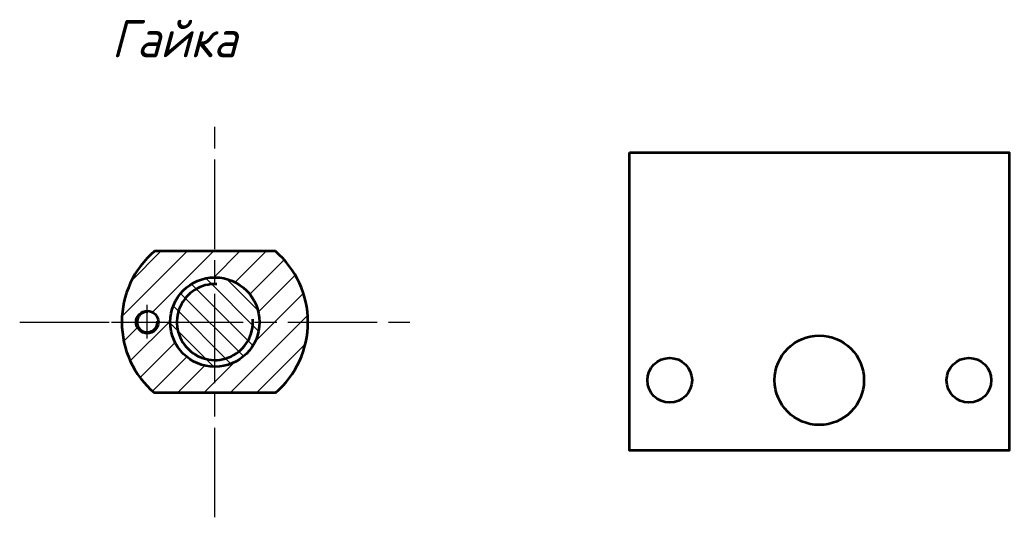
# Model space of a CAD drawing. Header units: millimetres. Extents: x -1043 to 2000, y -1432 to 1302.
# Drawn here: x -297 to -164.2, y 151.3 to 218.1 of the extents above; entities that cross this region are included whole.
import ezdxf

# ---------------------------------------------------------------- set-up
doc = ezdxf.new("R2010")
doc.units = ezdxf.units.MM
doc.linetypes.add('AM_ISO08W050', pattern=[18, 12, -1.5, 3, -1.5])
doc.linetypes.add('AM_ISO08W050x2', pattern=[9, 6, -0.75, 1.5, -0.75])
for name, color, linetype, lineweight in [('AM_6', 2, 'Continuous', 35), ('AM_7', 4, 'AM_ISO08W050', 15), ('AM_8', 1, 'Continuous', 15), ('основные', 7, 'Continuous', 35)]:
    doc.layers.add(name, color=color, linetype=linetype, lineweight=lineweight)
doc.styles.get("Standard").update_dxf_attribs({"font": 'geniso.shx', "oblique": 15})

msp = doc.modelspace()

# ---------------------------------------------------------------- hatches: boundary and pattern name
at = {"layer": 'AM_8'}
h = msp.add_hatch(dxfattribs=at)
h.set_pattern_fill('_U', color=256, scale=2.5, angle=45, style=0, pattern_type=0)
h.set_pattern_definition([(45, (-906.0157, -112.1365), (-1.767767, 1.767767), [])])
edge = h.paths.add_edge_path()
edge.add_line((-278.959, 167.997), (-262.711, 167.997))
edge.add_arc((-270.835, 177.497), 12.5, 310.5358, 409.4642)
edge.add_line((-262.711, 186.997), (-278.959, 186.997))
edge.add_arc((-270.835, 177.497), 12.5, 130.5358, 229.4642)
edge = h.paths.add_edge_path(flags=16)
edge.add_arc((-279.914, 177.497), 1.5, -293.19398, 11.45916, ccw=False)
edge.add_arc((-279.914, 177.497), 1.5, 11.45916, 66.80602, ccw=False)
edge = h.paths.add_edge_path(flags=16)
edge.add_arc((-270.835, 177.497), 6, -227.67004, 11.45916, ccw=False)
edge.add_arc((-270.835, 177.497), 6, 11.45916, 132.32996, ccw=False)
h = msp.add_hatch(dxfattribs=at)
h.set_pattern_fill('ANSI31', color=256, scale=0.6, angle=90, style=0)
h.set_pattern_definition([(135, (-906.0157, -112.1365), (-1.3470384, -1.3470384), [])])
h.paths.add_polyline_path([(-270.835, 182.597, 0.4142136), (-275.935, 177.497), (-275.092, 177.497), (-270.835, 177.497)], flags=17)
h.paths.add_polyline_path([(-265.735, 177.497), (-270.835, 177.497), (-270.835, 172.397, 0.4142136)], flags=17)
h.paths.add_polyline_path([(-270.835, 183.497), (-270.835, 177.497), (-265.735, 177.497), (-264.835, 177.497, 0.4142136)])
h.paths.add_polyline_path([(-270.835, 177.497), (-275.092, 177.497), (-275.935, 177.497, 0.4142136), (-270.835, 172.397)], flags=17)
h.paths.add_polyline_path([(-275.935, 177.497), (-276.835, 177.497, 0.4142136), (-270.835, 171.497), (-270.835, 172.397, -0.4142136)])
h.paths.add_polyline_path([(-270.835, 182.597), (-270.835, 183.497, 0.4142136), (-276.835, 177.497), (-275.935, 177.497, -0.4142136)])
h.paths.add_polyline_path([(-264.835, 177.497), (-265.735, 177.497, -0.4142136), (-270.835, 172.397), (-270.835, 171.497, 0.4142136)])

# ---------------------------------------------------------------- linework, layer by layer
at = {"layer": 'AM_6'}
for centre, radius, start, end in [((-270.835, 177.497), 5.1, 87.1178, 4.47342), ((-279.916, 177.5), 1.374, 85.804, 5.35428)]:
    msp.add_arc(centre, radius, start, end, dxfattribs=at)
at = {"layer": 'AM_7'}
for p, q in [((-270.835, 151.301), (-270.835, 203.693)), ((-297.031, 177.497), (-244.639, 177.497))]:
    msp.add_line(p, q, dxfattribs=at)
at = {"layer": 'AM_7', "linetype": 'AM_ISO08W050x2'}
for p, q in [((-279.914, 175.304), (-279.914, 179.821)), ((-284.736, 177.497), (-275.092, 177.497))]:
    msp.add_line(p, q, dxfattribs=at)
at = {"layer": 'основные'}
for p, q in [((-262.711, 186.997), (-278.959, 186.997)), ((-262.711, 167.997), (-278.959, 167.997))]:
    msp.add_line(p, q, dxfattribs=at)
msp.add_lwpolyline([(-215.175, 200.242), (-164.175, 200.242), (-164.175, 160.242), (-215.175, 160.242)], close=True, dxfattribs=at)
for centre, radius in [((-270.835, 177.497), 6), ((-279.914, 177.497), 1.5), ((-189.675, 169.69), 6), ((-209.763, 169.69), 3), ((-169.586, 169.69), 3)]:
    msp.add_circle(centre, radius, dxfattribs=at)
for start, end in [(130.5358, 229.4642), (310.5358, 49.4642)]:
    msp.add_arc((-270.835, 177.497), 12.5, start, end, dxfattribs=at)

# ---------------------------------------------------------------- texts
at = {"layer": 'основные', "insert": (-284.695, 213.046), "char_height": 5, "attachment_point": 7}
msp.add_mtext('Гайка', dxfattribs=at)

doc.saveas('drawing.dxf')
